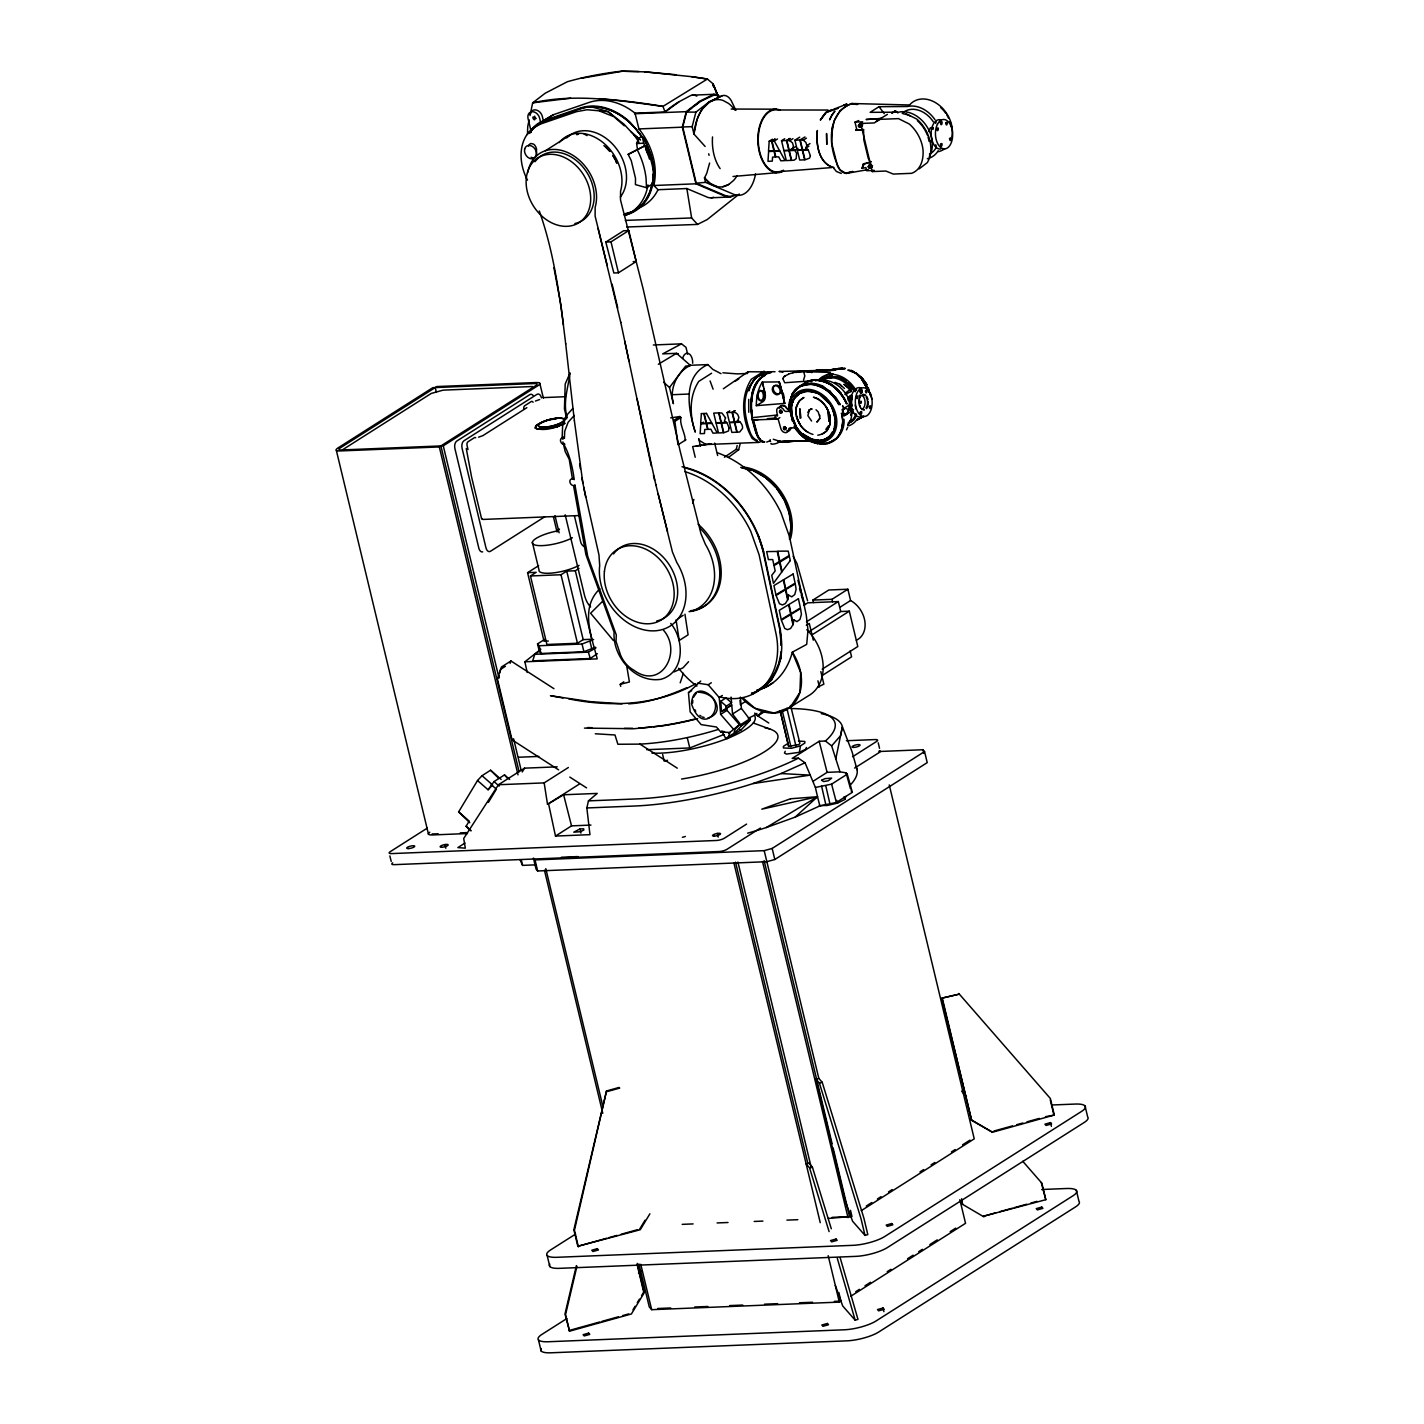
<?xml version="1.0" encoding="UTF-8"?>
<svg xmlns="http://www.w3.org/2000/svg" width="1424" height="1424" viewBox="0 0 1424 1424"><rect width="100%" height="100%" fill="white"/><g stroke="black" fill="none" stroke-linecap="round" stroke-linejoin="round"><path stroke-width="1.5" d="M652.904 174.191L653.331 183.358L653.83 175.081A59.06 45.426 57.6 0 0 653.153 164.988M909.509 104.984L851.712 103.507C825.315 113.742 828.341 149.395 839.946 169.705L846.07 173.461L868.177 169.598M808.102 432.309C796.194 426.31 790.071 404.665 803.973 397.474L799.362 400.785L796.176 407.353C794.521 418.816 801.623 431.152 812.944 434.409M835.639 425.206L834.998 414.9L830.655 404.434C836.653 414.989 838.522 427.271 830.014 436.314A26.629 20.488 57.6 0 1 812.944 439.998L806.643 437.257A26.629 20.488 57.6 0 1 792.741 420.187C788.949 410.219 790.925 396.833 801.427 392.009A26.629 20.488 57.6 0 1 830.441 404.576L833.805 411.34A26.629 20.488 57.6 0 1 833.538 431.472L834.998 427.663M782.043 411.75C778.341 415.381 780.904 406.303 781.99 412.693C778.252 415.416 779.088 406.766 782.007 411.358M786.03 428.321C782.328 431.953 784.873 422.875 785.977 429.265C782.239 431.988 783.075 423.337 785.995 427.93M791.05 404.042L790.427 412.408L792.545 421.184L791.352 406.036L790.854 406.961L792.367 400.34M796.123 413.743L796.176 407.353M822.271 434.017L826.881 430.938L830.067 424.37C831.58 412.889 824.638 400.785 813.442 397.225C830.423 400.589 838.754 431.846 817.768 435.21M791.032 413.067C790.338 404.647 794.04 394.412 802.958 392.134M534.694 116.145C536.599 125.757 528.624 112.656 536.207 118.53M572.822 478.962L573.196 477.912L573.445 479.194A3.578 2.741 57.6 0 0 569.867 481.828A3.578 2.741 57.6 0 0 574.103 485.531L574.887 485.175M790.516 706.518L790.551 705.467L799.896 743.31L798.882 744.538L788.647 746.425L780.548 712M830.067 424.37L830.245 417.873M562.925 439.268L563.317 437.043L564.011 438.094A3.578 2.741 57.6 0 0 560.469 440.301A3.578 2.741 57.6 0 0 563.868 444.502C569.137 453.241 572.982 468.3 574.157 479.657M870.705 394.181L869.601 392.152M782.826 378.57L784.713 382.736L809.348 381.009L807.586 381.97M562.106 438.645L562.622 426.079L566.716 415.221L572.804 408.51M564.42 438.361L564.705 431.33L568.14 422.234L574.264 415.47M692.651 703.047L692.758 700.341M790.818 398.435C787.294 420.151 787.472 406.605 792.563 393.38C805.076 375.064 831.812 387.844 838.932 404.754C832.969 394.163 823.375 385.637 810.932 383.999L799.861 386.385L792.563 393.38L789.394 402.013L789.234 411.305L786.048 411.429A2.35 1.816 57.6 0 1 783.894 410.041A4.717 3.613 57.6 0 0 779.142 407.282A4.717 3.613 57.6 0 0 776.739 411.358L777.451 415.968C773.268 414.669 774.709 421.059 778.056 418.727L779.871 417.57M499.023 676.916L499.094 675.67M748.704 399.396L748.739 412.248M848.401 400.767C846.532 397.972 852.46 394.448 851.321 395.338A7.067 4.486 67.1 0 0 850.075 395.908L848.49 399.396M700.786 423.871L700.145 433.679L704.453 433.519L704.738 429.478L707.603 429.372L706.197 423.64L700.786 423.871L703.438 422.18M772.378 139.214L769.209 141.225L768.515 151.015L773.908 150.802L771.577 141.136L774.763 139.125M705.111 146.458L693.951 134.052L696.817 120.346A44.055 25.721 87.7 0 1 698.508 115.967L698.953 114.97A44.055 25.721 87.7 0 1 702.388 109.007L709.294 102.243L714.011 100.143A43.752 25.543 87.7 0 1 717.589 99.609L718.266 99.591A45.977 26.842 87.7 0 1 720.508 99.805A44.963 26.255 87.7 0 1 723.178 100.499L728.643 103.507A43.699 25.507 87.7 0 1 734.837 110.057M709.615 163.048L706.802 173.158A67.996 54.308 55.5 0 1 705.806 175.312L704.471 177.858L705.539 182.343L733.93 194.412A31.951 18.654 87.7 0 0 755.557 173.888M832.595 126.255L831.652 142.97L837.508 165.967A18.245 10.644 87.7 0 0 845.642 173.194L852.282 171.681M789.501 537.542L790.818 527.859M850.822 415.434L850.893 414.402M663.584 382.273L669.511 387.453L673.41 403.704C669.138 389.606 676.792 371.237 690.462 365.47L676.542 353.312L662.676 353.882L681.491 343.843L685.994 347.349L687.632 354.184M711.608 373.23L698.757 381.401C688.896 396.459 689.697 415.666 695.286 432.131C688.344 410.326 681.811 376.221 707.853 364.58L712.783 369.386L720.989 373.658M859.437 398.809L859.135 402.85M868.035 405.502L868.337 401.461M833.681 431.508L835.603 419.439L833.503 410.664L835.603 419.439M785.229 751.302L784.446 753.047L786.493 754.079L799.38 752.317L800.448 745.909L804.863 743.043L804.809 741.477L798.455 741.05M843.987 419.261C845.322 432.611 833.859 446.655 819.708 443.647M928.626 131.542L930.317 127.857L933.272 127.519M625.937 214.953A58.651 45.105 57.6 0 0 652.655 184.604L653.118 182.058A58.651 45.105 57.6 0 0 642.224 136.757L629.746 121.877A58.651 45.105 57.6 0 0 580.244 108.082L544.484 120.381A46.885 36.063 57.6 0 0 530.618 130.794M652.655 184.604L653.278 181.987M935.604 123.336L936.155 121.93M834.998 427.805L835.639 424.583M747.618 833.182A142.062 37.006 -13.5 0 0 766.308 827.54L795.144 817.127L819.868 805.895L836.369 802.442L852.353 792.296L847.262 774.175L846.087 772.84L839.982 771.826L835.799 758.85L842.403 726.81A137.861 35.92 -13.5 0 0 821.256 713.655M529.123 119.83L527.788 126.202A101.709 78.213 57.6 0 0 527.556 134.532M530.013 115.575L532.665 102.831L545.143 93.254L567.339 81.738A393.505 361.803 37.3 0 1 580.867 78.178A394.092 362.479 37.3 0 1 622.502 71.058M819.512 416.2L818.248 411.981L816.041 409.792M778.768 663.459L781.046 652.94M831.705 132.307L834.233 120.755L839.768 111.108M713.62 197.277A33.215 16.999 -88 0 1 706.055 196.654L686.849 188.538L657.995 189.712L653.812 185.512C658.44 165.647 651.462 144.518 638.931 128.925L635.033 113.172L665.061 111.962A190.389 124.938 77.9 0 1 678.874 101.852L690.711 95.55A17.355 9.986 76.6 0 1 693.666 95.177M548.667 804.275L555.485 836.066L589.963 834.66L586.848 807.96L588.45 800.875L597.226 793.417L563.619 794.77L547.51 804.329L544.164 782.897L568.39 767.5M791.495 427.716L789.537 430.653A4.806 3.969 46.9 0 1 786.778 430.813M869.014 392.223L869.299 391.885A175.437 45.693 -13.5 0 0 869.156 390.39L868.177 387.559M932.204 128.979L932.916 127.84L933.432 129.068M619.173 1087.438L606.517 1090.962L573.872 1229.713L577.841 1246.285L640.248 1229.731L649.914 1213.782M606.517 1090.962L574.442 1230.354L578.411 1246.943M576.382 1265.598L564.99 1313.96L569.547 1331.173L631.384 1313.978L644.271 1292.707L637.222 1263.373M576.951 1266.239L565.559 1314.601L569.547 1331.173M499.504 673.196L500.607 669.369L505.36 666.325M724.442 457.211L736.261 449.272L737.187 445.498M728.483 457.371L738.664 449.806L740.124 443.843M819.281 805.61L827.148 805.486L837.579 803.118L845.002 799.362L845.749 796.39M736.066 195.035L730.459 196.993L724.691 196.049L695.927 183.803L682.327 127.181L686.261 111.659L699.86 101.104L713.958 94.287A18.263 10.662 87.7 0 1 719.12 95.871M858.369 125.899L860.31 123.479L858.369 125.899L859.402 127.252L862.357 126.184L859.402 127.252M860.772 127.181L862.713 124.778M868.195 166.786L870.135 164.365L868.195 166.786L869.21 168.139L872.182 167.071L869.21 168.139M870.58 168.068L872.538 165.665M732.577 195.889A32.538 18.993 87.7 0 1 724.78 195.355L696.229 183.198L682.737 126.985L686.546 112.069L699.985 101.656L713.175 95.461A17.373 10.146 87.7 0 1 718.105 96.049M693.951 134.052L692.171 126.647L695.891 112.14L709.205 101.852L722.324 95.675A16.839 9.826 87.7 0 1 731.188 100.517L735.905 110.378M803.563 380.03L804.791 376.007L803.723 371.646L795.553 372.447M692.634 503.384L693.862 499.45M578.642 515.559L482.95 519.44L482.149 518.532M540.016 650.376L534.819 654.292L532.683 660.843L590.248 658.511L597.35 653.723M530.226 114.347L530.974 112.051A7.369 5.66 57.6 0 1 537.133 110.289A7.369 5.66 57.6 0 1 542.366 116.519L543.363 120.737L540.657 122.5L539.625 118.139A7.12 5.482 57.6 0 0 532.238 111.695A7.12 5.482 57.6 0 0 528.055 118.619L531.366 132.396M797.725 428.838C791.299 420.507 788.825 408.581 793.88 398.934L799.523 393.309L807.23 391.422L811.751 391.778M790.854 406.961L793.239 399.913M680.191 682.808L683.395 673.303M789.537 402.672L792.207 394.804M793.88 398.934L791.869 404.38M510.13 663.299L510.949 660.985L553.936 688.682M855.005 122.126L862.641 121.805L860.719 123.479L872.253 171.574L874.318 170.435L866.682 170.738L865.917 167.569L862.09 168.352L863.086 164.241L871.239 161.642L870.26 162.265L868.266 158.42L863.816 139.872L863.549 129.584L855.717 130.349L856.661 129.103L855.005 122.126L858.761 120.559M790.089 400.536L792.581 394.644M767.874 371.895L748.045 371.771L747.404 373.48L737.151 373.889L722.929 372.785M693.47 697.226L696.496 692.883M847.796 412.23L845.874 413.797M847.921 425.189L850.555 420.222L847.921 424.957M789.394 539.109C797.832 507.781 773.25 471.148 740.711 467.41M748.988 390.746C751.285 381.899 757.319 373.355 767.251 372.892M849.683 399.325L850.146 398.275M789.305 150.641L794.806 150.41L796.568 153.169L796.212 158.669L794.183 160.147L791.637 160.36L789.305 150.641L792.385 148.63L793.453 146.031L792.438 142.809L789.786 140.656L786.867 140.513L789.199 150.196L794.414 150.001L792.314 148.737L788.949 150.659L783.983 150.855L786.315 160.574L791.281 160.378L788.949 150.659M806.429 138.146L803.261 140.157L800.252 139.979L802.566 149.68L807.782 149.467L805.681 148.185L806.821 145.622L810.007 143.575M806.429 747.475L805.664 749.202L799.38 752.317M791.94 394.875C796.995 382.736 813.068 380.368 823.588 386.687L811.413 383.376L800.252 385.779M862.09 168.352L864.421 163.386M846.479 429.852L847.761 427.129M826.027 112.496L820.473 119.847L826.027 112.496L838.22 108.366M770.242 439.66L769.992 440.479A6.96 2.866 -16.2 0 0 770.633 441.422M807.817 412.408L809.295 410.112L807.889 415.666L811.573 421.041M850.306 398.222L849.523 399.343L850.911 397.545M851.837 405.698L847.796 411.02M849.185 408.279C850.324 407.638 849.096 411.643 851.89 405.911M469.795 822.734L458.635 811.876L477.521 780.53L482.024 775.688L490.586 770.224L501.159 779.462M470.347 830.673L466.093 826.258L469.208 821.114L458.635 811.876M477.521 780.53L488.094 789.768L494.021 781.58L504.488 774.923L509.667 779.444M488.396 802.388L496.389 789.145L491.209 784.606M522.234 771.968L524.53 768.159L557.193 766.842M819.904 381.187L830.299 375.42L831.242 373.675L830.085 374.405A27.964 21.502 57.6 0 0 817.981 380.742A27.964 21.502 57.6 0 1 850.609 403.918L848.508 407.122M831.723 375.366L832.684 373.622L831.723 375.366L822.538 379.71A25.49 19.598 57.6 0 1 853.457 389.962M639.679 1229.09L645.054 1220.226M632.968 1309.795L635.104 1306.253M637.258 1302.693L639.412 1299.151M641.548 1295.609L643.701 1292.066L637.151 1264.815M743.292 698.169L755.005 708.298L774.158 713.05L790.284 707.176L808.351 695.838A44.322 34.087 57.6 0 0 817.714 687.062L818.942 685.033A44.322 34.087 57.6 0 0 806.821 629.657M860.043 397.065L860.897 395.658M866.575 408.652L867.43 407.246M852.246 396.032L852.246 398.916M769.191 681.954L774.282 673.748M524.53 768.159L498.453 784.731L463.708 838.505L465.31 848.17L457.852 847.6L465.007 843.044M790.284 707.176L799.914 692.402L800.644 672.431L792.296 652.192L806.696 644.396L807.995 630.138L806.269 615.15L789.43 536.492L780.993 512.747A97.188 74.742 57.6 0 0 717.518 452.832M793.364 393.291L795.5 390.318M869.227 392.045L865.062 382.575L860.897 377.858L869.227 392.045L865.062 382.575L869.227 392.045L860.897 377.858M637.525 149.467L636.599 143.521C642.989 126.202 647.066 147.758 650.359 153.383A59.06 45.426 57.6 0 1 652.94 163.582L653.153 164.953M819.797 418.442L817.038 421.931L819.797 418.442L819.726 415.185M830.263 435.157L832.72 431.597M599.842 588.824C579.728 608.066 591.494 636.136 597.208 658.867L524.886 661.786L527.2 672.484M820.473 119.847L825.19 113.172M848.935 410.201L850.199 408.421M825.849 429.389L828.287 426.025M669.511 387.453L685.62 366.11L690.035 365.665M855.717 130.349L856.661 129.103M741.495 725.759L732.541 714.011L731.74 704.933L726.827 708.102L727.023 710.345L739.43 724.674L735.158 729.177L733.502 734.197L741.495 725.759L750.341 720.135L741.388 708.387L740.391 697.101M835.799 758.85L831.652 745.873L840.552 735.727L842.403 726.81L852.068 751.783L857.106 769.814M795.785 389.98L806.109 382.113M876.276 121.289L887.401 114.383M574.958 485.086L587.72 556.375L616.289 634.962L616.022 641.352L620.686 655.414A24.475 18.832 57.6 0 0 633.805 670.152C661.252 690.64 682.541 651.711 663.513 630.227M688.575 661.697L683.039 667.803L674.139 671.879M488.094 789.768L492.597 784.927L482.024 775.688M794.307 397.1L803.243 391.155L796.817 394.448M829.213 437.399L822.805 440.692L831.723 434.747M720.722 731.972L721.826 731.26L725.742 738.486L728.251 737.543L729.907 732.523L720.722 731.972L716.414 727.005L701.178 724.62L690.159 711.911L688.468 692.687L700.733 681.064M728.785 733.235L739.43 724.674M727.148 738.7L741.245 729.747L750.341 720.135M754.667 713.104L757.942 715.863L762.463 711.074M850.804 414.081L853.403 412.337M602.993 600.892L590.604 613.246L613.424 640.551M845.393 393.131L850.68 388.966L849.007 390.603M819.548 379.905L830.459 372.394L803.723 371.646M869.797 394.893L869.975 394.644A175.437 45.693 -13.5 0 0 869.833 393.149L869.494 392.953M795.144 817.127L817.518 796.728L815.4 787.454L805.041 762.783L798.401 758.173L792.189 758.422L819.192 741.263L825.404 741.014L831.652 745.873M685.086 440.514C685.781 434.017 679.426 425.26 680.886 417.535L679.889 416.52L670.686 417.891M821.345 378.214L823.161 376.612M845.304 394.395L851.196 391.404L850.876 388.734M795.927 396.602L799.131 393.878M676.542 353.312L658.351 364.259M524.886 661.786L540.817 649.237M739.287 194.02L707.23 219.545L697.529 224.422L626.72 227.003M691.583 108.171L686.546 112.069L695.891 112.14M694.948 105.572L699.985 101.656M723.339 388.77L748.045 371.771M722.733 186.758L728.999 184.301L733.467 180.545A44.589 26.041 87.6 0 0 737.08 175.793M784.232 376.434L784.482 376.256A19.455 4.984 -11.3 0 1 784.873 375.972M753.011 693.773L771.434 680.316L781.171 657.941L781.028 651.658M863.87 416.182L857.177 419.777L862.232 416.68M773.232 682.559L767.589 686.19A69.901 52.795 74.3 0 1 759.74 689.358M620.739 686.386L620.241 684.339L623.819 681.811M863.033 416.787L856.963 420.098L863.247 416.449A14.418 8.419 87.7 0 0 871.257 396.21A14.418 8.419 87.7 0 0 856.678 393.754A14.418 8.419 87.7 0 0 863.3 416.502M756.927 713.406L753.403 715.809A94.162 24.528 -13.5 0 1 748.259 718.212M895.447 110.787L892.011 113.083L895.447 110.787L897.868 112.994M811.84 380.92L814.403 379.603L815.881 380.956M787.775 743.506L783.36 746.407L783.414 747.974L791.424 748.294L800.448 745.909M678.91 101.941L665.061 111.962L662.943 106.391C619.885 100.677 575.794 93.112 532.665 102.831L570.668 98.203M801.641 391.885L796.764 395.053C805.023 387.186 818.675 391.102 825.884 398.595L815.988 392.205L810.826 390.852L818.693 393.576L825.884 398.595M825.333 439.357L830.228 436.189C818.764 446.032 800.448 437.951 794.539 425.402M545.428 150.73L570.828 134.586M628.162 154.362L645.143 145.64A68.815 52.919 57.6 0 1 653.296 170.916L654.097 182.877L646.514 187.701L635.424 184.604L635.513 178.338L631.224 160.52L628.162 154.362L645.143 145.64M605.805 242.08L623.587 230.777L628.785 230.563L636.225 261.518L618.443 272.803L613.851 272.999L605.805 242.08L611.003 241.866L628.785 230.563M772.022 141.118L774.318 141.029L779.515 150.588L774.353 150.784L772.022 141.118L775.208 139.089M774.318 141.029L777.486 139M789.697 138.52L786.511 140.531L788.843 150.214L783.876 150.41L781.545 140.727L784.731 138.715M786.867 140.513L790.053 138.502M789.786 140.656L792.954 138.644M805.005 136.953L799.879 139.997L802.21 149.698L797.244 149.876L794.912 140.193L799.683 137.167M792.314 148.737L795.5 146.708M794.806 150.41L797.974 148.399M805.681 148.185L808.868 146.174M935.016 119.723A28.302 21.769 57.6 0 0 907.551 106.515L879.017 106.693L870.135 112.336L898.669 112.176A28.302 21.769 57.6 0 1 926.116 125.383A28.302 21.769 57.6 0 1 929.302 156.409M342.614 449.753L431.205 393.451L443.131 390.14L532.416 386.527M868.551 165.362L871.506 164.312M439.304 446.94L536.136 385.37A5.892 1.531 -13.5 0 0 534.534 383.554L432.825 387.666L337.577 448.204A8.829 2.296 -13.5 0 0 339.98 450.945L439.304 446.94L518.033 774.852M443.273 445.837L538.521 385.281A8.829 2.296 -13.5 0 0 536.118 382.54L436.812 386.563L339.962 448.115A5.892 1.531 -13.5 0 0 341.564 449.948L443.273 445.837L499.041 678.127M526.862 407.673L482.807 435.673L478.589 437.15M735.371 381.134L738.807 378.944M679.889 416.52L673.801 420.4L674.869 421.362L678.002 444.804L685.941 439.767M674.869 421.362L680.886 417.535M764.136 371.112L751.285 379.282C739.999 397.047 741.975 420.792 752.228 438.521L758.6 442.419L762.178 441.315M766.094 373.711C756.286 379.069 750.412 390.532 751.836 401.621M762.374 376.701L766.806 373.675A32.966 19.242 87.7 0 1 775.012 371.789M763.104 376.666L765.008 375.455M544.769 516.77L490.461 551.284A5.892 3.435 87.7 0 1 485.958 547.777L462.088 448.329A5.892 3.435 87.7 0 1 463.939 440.781L536.955 394.359A5.892 3.435 87.7 0 1 541.458 397.866M734.695 410.682L732.061 412.373L734.375 422.056L729.408 422.252L727.094 412.568L729.729 410.877M732.417 412.355L735.425 412.533L737.65 414.366L738.896 417.428L737.863 420.561L739.946 421.842L734.748 422.056L732.417 412.355L735.051 410.664M559.49 529.087L556.25 531.152A23.247 6.052 -13.5 0 0 534.214 544.751A23.247 6.052 -13.5 0 0 572.395 537.738M734.837 422.465L740.355 422.234L741.833 424.53A6.177 4.753 57.6 0 1 742.456 428.517L739.715 431.97L737.169 432.184L734.837 422.465L738.024 420.454M777.575 414.971L751.712 417.73L752.477 420.009L775.493 419.137M752.584 419.973L758.44 419.528M821.292 381.312A24.902 19.153 57.6 0 1 830.174 377.805L831.847 376.737M830.174 377.805L831.954 377.164M830.21 378.286L832.043 377.68M548.329 641.031L544.021 641.209L527.574 572.697L538.664 565.648M579.016 568.407L575.332 570.757L591.779 639.269L583.181 639.625L577.468 643.256L546.905 644.485L530.458 575.972L536.172 572.341L527.574 572.697M530.458 575.972L561.02 574.744L566.734 571.113L575.332 570.757M849.487 408.652A8.829 5.162 87.7 0 1 845.393 408.083C839.021 410.486 847.422 419.51 848.295 411.002M510.949 660.985L501.426 667.037L497.457 679.141L512.035 739.839L558.617 769.868M595.481 647.244L583.893 651.747L541.013 653.491L539.393 651.64L537.542 643.897L544.662 639.376M537.542 643.897L539.162 645.748L582.042 644.022L593.63 639.518M677.842 618.71L683.164 615.328M512.035 739.839L513.619 738.825L521.237 770.58M427.236 828.145L390.069 851.783A5.892 1.531 -13.5 0 0 391.653 853.599L716.361 840.48A5.892 1.531 -13.5 0 0 724.3 838.273L746.603 824.087M804.008 605.2L807.764 602.815L838.327 601.569L840.712 611.519L808.832 631.775M813.496 602.583L812.89 600.091L828.768 589.999L847.867 589.233L850.573 600.519A23.247 17.871 57.6 0 1 864.866 621.327A23.247 17.871 57.6 0 1 856.358 640.248M812.89 600.091L831.99 599.326L847.867 589.233M688.468 692.687L691.655 690.658M806.447 621.825L838.327 601.569M697.546 683.093L708.173 684.748L711.341 682.737M806.304 625.278L809.277 623.392L813.3 640.159M840 607.247L850.573 600.519M811.805 634.997L849.309 611.181L857.8 646.532L822.182 669.173M547.51 804.329L579.105 784.232M733.075 728.714L720.669 714.385L719.191 697.475L722.36 695.446M720.704 701.32L725.937 697.974L731.562 702.797L726.311 706.126L725.332 709.65L721.576 711.43L720.704 701.32L726.311 706.126M721.576 711.43L731.74 704.933M720.669 714.385L727.023 710.345M744.859 701.872L740.409 704.72L740.017 700.323M732.541 714.011L741.388 708.387M555.485 836.066L571.522 825.867L590.96 825.083M741.37 724.211L750.217 718.586M757.942 715.863L765.275 711.199M821.595 675.902L851.588 656.82L850.164 650.857M725.742 738.486L732.79 734.001M817.714 687.062L823.855 684.179L820.847 671.594M813.068 781.278L827.113 772.36L839.982 771.826M852.549 756.749L876.703 741.388A5.892 1.531 -13.5 0 0 875.101 739.572L846.39 740.729M760.416 828.056L726.952 849.327A5.892 1.531 -13.5 0 1 719.013 851.534L394.323 864.653A5.892 1.531 -13.5 0 1 392.721 862.837M854.614 768.07L879.356 752.442A5.892 1.531 -13.5 0 0 879.338 750.697M815.4 787.454L831.598 784.143L847.262 774.175M924.568 751.569L927.22 762.623L774.816 859.491L766.86 861.698L537.667 870.972L536.065 869.138L533.413 858.085L535.015 859.918L764.207 850.644L772.164 848.437L924.568 751.569L922.966 749.736L878.893 751.516M575.599 1234.074L550.536 1249.987A23.549 6.141 -13.5 0 0 556.944 1257.303L852.994 1245.324A23.549 6.141 -13.5 0 0 884.785 1236.477L1081.635 1111.361A23.549 6.141 -13.5 0 0 1075.245 1104.063L1052.461 1104.971M566.912 1318.517L541.85 1334.448A23.549 6.141 -13.5 0 0 548.258 1341.746L844.307 1329.785A23.549 6.141 -13.5 0 0 876.098 1320.938L1072.948 1195.804A23.549 6.141 -13.5 0 0 1066.558 1188.506L1041.709 1189.503M638.486 1273.02L642.064 1270.742M828.376 1218.446L849.594 1216.648L833.111 1147.993M866.273 1206.057L871.826 1202.515M877.38 1198.99L881.082 1196.623M888.487 1191.924L892.189 1189.574M919.975 1171.916L923.678 1169.549M931.082 1164.85L934.803 1162.482M951.463 1151.891L955.166 1149.542M962.571 1144.825L969.975 1140.126M861.253 1210.667L974.23 1138.844L889.252 784.909M638.931 1263.925L649.273 1306.947L651.676 1309.688L839.323 1302.106L840.908 1301.091L838.843 1292.494M855.735 1291.675L859.437 1289.325M864.991 1285.801L870.545 1282.259M887.205 1271.668L890.926 1269.318M907.586 1258.709L913.14 1255.185M918.694 1251.66L922.396 1249.293M929.819 1244.594L937.223 1239.877M950.182 1231.635L955.735 1228.111M850.715 1296.285L965.543 1223.305L959.847 1199.631M560.593 425.473L565.079 423.231C556.036 427.449 544.751 431.846 534.979 427.983M919.121 168.886L927.291 162.639A32.77 25.205 57.6 0 0 916.842 119.118L905.86 113.635M766.254 827.575L817.518 796.728L819.868 805.895M781.189 388.503L779.106 381.917L762.321 382.059A32.93 19.331 87.8 0 0 756.322 405.662L762.979 401.675A6.461 4.041 86.7 0 0 765.133 393.7L763.816 388.236M849.096 422.358L848.277 422.768M539.625 399.539L535.406 401.034M534.819 654.292L588.379 652.139L595.98 647.867M539.927 423.498L544.858 420.934L557.407 418.051M806.055 382.148L798.455 387.292L794.183 392.045A33.055 26.718 81.4 0 0 793.061 393.647M576.72 134.693L578.642 134.159M538.325 423.889L549.183 419.635L556.731 418.656M723.926 734.517L689.786 747.956L646.727 749.7M853.528 409.614L850.769 409.222L852.762 409.934M709.205 101.852L722.324 95.675M553.366 114.721L543.363 120.737L553.366 114.721L589.127 102.439A58.651 45.105 57.6 0 1 635.033 113.172M580.511 108.687A57.975 44.589 57.6 0 1 641.459 136.544C628.927 116.893 604.31 101.104 580.529 108.705L544.769 120.987L533.84 127.946A46.672 35.885 57.6 0 0 530.885 131.56M568.817 698.881C611.644 707.497 656.784 705.521 695.588 683.787M586.848 807.96L633.929 806.055A137.861 35.92 -13.5 0 0 753.154 783.538L781.046 773.552L805.041 762.783M564.207 418.353L565.114 418.247M687.08 687.614C668.497 695.642 649.059 702.797 628.643 703.83M833.61 109.274L846.942 104.041L843.88 104.949M766.717 442.063L770.242 440.71M552.281 419.439L554.648 418.692M848.9 172.589L852.78 171.396M695.215 457.246L692.651 446.566L706.073 444.537L758.6 442.419M846.07 173.461L846.977 173.176M667.482 760.274L664.225 761.181L662.641 754.542M941.887 998.153L959.313 994.112L941.887 998.153L971.631 1120.35L992.475 1132.24L1054.312 1115.045L1050.342 1098.474L958.761 993.471M607.087 1091.603L619.743 1088.078M816.005 1079.196L818.818 1078.413L822.218 1082.293L863.852 1218.036L867.821 1234.626L865.009 1235.391L852.567 1221.205L845.197 1200.752L816.005 1079.196L819.405 1083.077L861.039 1218.819L865.009 1235.391M819.405 1083.077L822.218 1082.293M812.374 1167.057L808.974 1163.194L806.162 1163.978L809.562 1167.84L812.374 1167.057L831.296 1228.77M577.841 1246.285L606.713 1238.257M608.76 1237.687L617.019 1235.391M621.131 1234.252L637.632 1229.66M993.97 1131.03L1012.535 1125.868M1016.647 1124.711L1022.841 1123.002M1026.953 1121.845L1039.324 1118.41M1045.501 1116.683L1054.312 1115.045M1050.485 1122.628L1044.913 1124.177L1046.035 1125.458L1051.606 1123.91L1050.485 1122.628L1051.375 1126.313M568.977 1330.532L599.896 1321.935M601.96 1321.365L618.443 1316.773M622.573 1315.634L628.749 1313.907M995.768 1212.821L983.414 1216.256L1045.803 1199.702L1041.834 1183.13L1022.77 1161.29M999.897 1211.664L1012.268 1208.228M1014.333 1207.659L1026.686 1204.223M1030.816 1203.066L1036.992 1201.34M883.04 1307.997L877.487 1309.546L878.608 1310.828L884.162 1309.279L883.04 1307.997L883.93 1311.682M835.336 1285.534L842.723 1305.986L855.165 1320.173L857.978 1319.389L840.124 1257.57M863.086 164.241L870.26 162.265M580.013 828.893L573.765 832.186L580.316 831.723L583.84 830.014L583.662 828.839L580.013 828.893L580.921 833.093M822.129 380.386L816.041 379.656L807.817 381.329C820.402 376.417 833.716 383.626 841.299 393.594M620.241 684.339L629.426 681.971L626.667 665.649M625.83 213.44L632.185 211.856L624.78 215.505A57.565 44.269 57.6 0 0 647.956 184.924M751.463 693.096L755.147 692.224M580.921 78.338L622.537 71.218L645.143 71.876L691.619 76.682L707.408 79.032L712.89 83.66L718.301 96.868L712.89 83.66L713.139 86.152M793.132 372.839L790.872 373.337A14.863 7.031 2.1 0 0 788.611 374.049M696.318 445.997L701.818 445.142M703.652 444.858L710.985 443.701M856.999 104.219A33.019 19.277 87.7 0 0 852.851 103.756L850.893 104.041A69.936 40.869 87.5 0 0 839.786 111.143M753.154 783.538L810.22 775.119L781.046 773.552M814.599 379.888L807.016 381.614C823.642 375.402 840.267 388.521 846.426 403.419C840.819 390.799 828.875 380.172 814.599 379.888L822.04 380.76M557.603 427.058L537.987 429.283C534.534 429.016 534.89 425.313 537.952 424.334L535.531 426.488L535.549 428.232M845.215 368.496L834.197 369.635L845.215 368.496L840.819 368.264M767.678 372.18L771.434 371.824M696.229 183.198L705.539 182.343M788.949 409.596L789.074 409.596A2.332 2.047 63.5 0 1 786.689 408.261A4.664 3.952 64.3 0 0 784.642 405.982M767.376 418.709L776.311 417.891M733.022 176.469L776.507 172.731M782.506 393.789L783.449 398.008A61.268 3.382 77.6 0 1 784.624 403.419L756.286 405.662M775.475 171.93L831.794 167.569M806.34 371.237A29.441 27.448 -51.5 0 1 807.711 371.361L834.731 369.51L804.791 371.272L835.016 370.24L804.791 371.272M543.131 397.616L565.506 396.691M881.207 118.459L866.077 119.509L881.207 118.53M782.88 372.269A32.948 19.099 87.5 0 0 778.981 371.468L834.197 370.08M807.123 371.379L834.802 369.51L805.824 371.29L812.018 372.501A13.332 12.424 -50 0 0 811.075 372.162L807.693 371.433M795.909 371.735L803.189 371.326M806.856 371.361L834.838 369.528L806.073 371.308A30.153 28.035 -49.9 0 0 805.325 371.29L803.848 371.308M806.589 371.326L834.873 369.564L806.073 371.308M777.985 441.369L780.637 441.618L773.303 439.251M806.322 371.308L834.873 369.581M805.575 371.29L834.767 369.724L805.094 371.272M805.325 371.272L834.749 369.742M834.517 369.884L804.382 371.29M860.719 123.479L874.265 122.927L880.103 119.349L898.473 118.619L909.313 124.03A32.485 24.973 57.6 0 1 923.037 150.054C923.642 159.079 921.114 169.954 911.609 173.319L893.24 174.066L885.888 171.04L872.253 171.574M692.153 95.177L713.958 94.287M634.552 113.742L686.261 111.659M638.931 128.925L682.327 127.181M858.725 124.475L861.128 125.775M856.376 129.869L863.549 129.584M636.599 143.521L643.701 143.237L648.027 153.828M769.209 141.225L771.577 141.136M781.545 140.727L786.511 140.531M794.912 140.193L799.879 139.997M653.812 185.512L695.927 183.803M711.057 197.794L730.459 196.993M633.164 261.624L636.225 261.518M653.367 344.982L681.491 343.843M689.145 365.327L707.853 364.58M671.772 394.733L688.486 394.056M727.094 412.568L732.061 412.373M845.393 408.083L842.652 409.827L843.738 414.633M789.234 411.305A28.302 21.752 57.6 0 1 818.889 392.419A28.302 21.752 57.6 0 1 833.2 434.925A28.302 21.752 57.6 0 1 794.788 427.823L790.035 428.019A2.35 1.816 57.6 0 0 788.593 429.55A4.717 3.613 57.6 0 1 785.14 432.629A4.717 3.613 57.6 0 1 780.868 428.624L778.056 418.727M779.96 441.796L810.487 440.586M840.712 611.519L849.309 611.181M698.508 692.153C734.321 695.393 704.435 742.901 691.494 703.776C693.737 671.558 735.3 710.184 707.87 718.016M518.87 757.23L538.806 756.429M498.453 784.731L544.164 782.897M588.45 800.875L636.119 798.953A131.578 34.283 -13.5 0 0 798.401 758.173M438.183 833.77L433.768 833.948A5.892 1.531 -13.5 0 1 432.184 833.877M460.255 832.88L466.876 832.613M467.481 833.538L432.166 834.962A8.829 2.296 -13.5 0 1 429.781 832.221M561.412 857.248L577.984 856.572M520.098 859.865L522.59 865.383L535.566 864.849M832.15 1217.36L851.979 1216.541L850.502 1210.329M682.185 1224.355L693.096 1223.91M717.091 1222.949L728.002 1222.504M754.186 1221.454L762.908 1221.098M786.92 1220.119L797.832 1219.692M657.621 1308.514L670.722 1307.98M694.716 1307.001L707.817 1306.484M729.622 1305.594L742.723 1305.06M764.546 1304.188L777.629 1303.654M799.451 1302.782L812.552 1302.248M834.357 1301.358L840.908 1301.091M810.238 440.621L779.48 441.778L810.007 440.639M625.332 220.4L691.637 217.961L697.529 224.422M682.737 126.985L692.171 126.647M779.409 441.778L811.947 440.586M813.175 379.87L817.483 379.71L831.296 384.373M779.248 441.76L811.484 440.639L778.59 441.618M632.79 728.358L624.353 728.376M850.359 405.306L850.253 403.918M850.199 404.612L851.071 403.935L851.694 405.075M850.039 403.918L851.071 403.935M622.537 71.218L639.002 71.503M828.092 110.04L777.415 109.986A31.15 18.174 87.7 0 0 758.511 144.874A31.15 18.174 87.7 0 0 783.467 170.204M731.171 109.043L776.383 109.185M587.489 727.575L591.832 727.682M584.445 728.109L634.196 728.714L662.676 725.848A95.479 24.867 -13.5 0 0 697.653 718.657M622.074 703.83L590.052 701.623L550.429 695.713M595.303 733.769L614.99 734.98L617.874 744.254L639.002 744.129A94.162 24.528 -13.5 0 0 718.23 729.444M527.503 180.136A45.799 35.226 57.6 0 1 540.853 123.924L576.613 111.642L587.169 109.737L608.119 111.642L624.335 125.793M863.122 394.252L865.507 394.964M864.35 410.059L861.965 409.364M644.556 71.841L675.866 74.707M583.982 133.927L587.044 135.618M841.281 173.443L836.369 171.467L833.165 167.462M862.784 394.84L865.169 395.747M863.727 409.507L861.342 408.599M810.523 439.34L819.494 440.621L827.148 438.681L819.085 441.226L810.523 439.34L802.531 433.768L815.204 440.995L807.337 438.272M852.851 103.738L857.729 104.45M867.643 390.016L869.156 390.39M691.619 76.682L707.408 79.032L662.943 106.391A881.527 677.913 57.6 0 0 599.433 98.701M739.839 729.533L741.245 729.747M721.826 731.26L724.513 731.687M809.864 438.556L805.432 436.153L810.487 438.984L818.96 440.319M563.067 697.974L551.159 695.855M815.988 392.205L806.945 390.621L799.362 392.864L807.497 390.621L818.693 393.576M851.712 103.507L856.607 104.522M736.261 449.272L738.664 449.806M833.894 167.498C818.533 163.742 815.721 143.753 817.376 130.474C816.059 143.343 818.106 161.375 831.741 167.089M716.984 186.597L710.149 183.429L704.471 177.858A43.699 25.507 87.7 0 0 728.946 184.337M810.487 438.984L814.439 439.963M741.744 467.837L751.961 470.472M591.227 106.729L608.119 111.642L623.997 124.226L634.107 135.12A57.565 44.269 57.6 0 1 638.895 142.275M702.263 716.931L704.15 717.5M565.043 418.282L566.663 418.852M753.314 723.018L769.868 729.017M847.761 370.08L855.628 373.141L851.837 371.379M599.7 111.09L612.267 116.038M834.998 382.362L839.84 384.302L844.521 388.467M856.536 414.58L855.664 413.654M800.947 433.483L799.131 431.757L807.372 439.162L817.518 443.487L807.372 439.162L799.594 432.469M813.816 391.386L820.117 394.11M806.856 437.132L813.157 439.856M849.024 370.009L856.554 373.337L862.624 378.57L852.994 371.433M784.642 406.018L783.342 405.537A4.824 4.219 66.2 0 0 779.266 407.602M825.244 381.347C834.553 385.601 843.916 394.875 846.799 403.615M851.143 370.293L853.991 371.771M971.079 1119.709L992.475 1132.24M961.556 1200.183L962.571 1204.366L983.966 1216.897M764.563 477.111L753.99 471.006A51.104 39.302 57.6 0 1 770.402 481.686M706.073 444.537L699.7 440.657L698.703 438.717L700.501 446.246M755.895 714.706L768.8 723.018M639.91 744.093L677.272 768.177M569.796 777.077L586.563 787.881M800.163 432.86L803.617 435.869M699.896 715.346L701.071 716.13M791.352 406.036L791.513 416.645L796.336 426.808L790.427 412.408M634.107 135.12L640.533 139.961L630.814 131.471M931.599 141.795L930.406 140.584M820.758 395.587L830.441 404.576L824.87 398.88M531.116 157.263L533.893 158.313L536.367 155.946L536.581 149.271A8.58 5.411 89.2 0 0 533.662 144.162L531.116 143.504A6.835 4.183 81.2 0 0 528.518 145.996M803.261 140.157L805.895 142.4L806.821 145.622M822.413 395.979L831.029 405.342L835.728 418.318M507.442 778.198L504.488 774.923M498.738 778.447L490.586 770.224M494.021 781.58L499.183 786.101M466.093 826.258L471.273 830.779M856.678 373.551L861.395 377.823M862.09 378.339L855.771 372.946L859.918 377.36M605.592 146.992L609.953 151.46M766.237 478.25L775.582 487.204M806.233 438.058L807.372 439.162M864.048 381.774L866.807 384.711L862.802 378.855L866.789 384.605L864.528 381.365M825.867 398.987L824.354 397.367L831.029 405.342M839.84 384.302L841.139 385.726M564.847 444.395L564.189 443.434M670.74 623.409C684.499 639.75 685.069 672.448 660.985 679.301C635.157 683.324 612.48 656.873 614.082 632.185L585.923 554.648L573.694 486.474M851.071 790.836L852.353 792.296M1045.803 1199.702L1041.264 1182.472M962.571 1204.366L961.627 1198.723M961.627 1091.158L966.451 1096.711M708.173 684.748L719.191 697.475M836.297 388.948L842.065 395.658M791.246 412.924L795.482 426.203L802.157 434.178L801.089 432.647M678.572 668.248L681.366 671.594A69.153 53.186 57.6 0 0 696.923 686.083M879.017 106.693L884.268 113.635M859.954 124.885L860.986 126.238M869.922 165.309L870.954 166.661M869.779 165.771L870.794 167.124M794.788 427.823L794.414 426.239L798.01 431.027M794.521 425.954L796.479 428.606M794.414 426.239L796.692 429.674M776.881 488.877L784.108 499.771L789.199 513.174L790.783 525.314M828.91 402.511L831.491 406.445M539.287 210.983C552.245 247.26 558.279 286.509 563.441 324.832M936.298 146.28L935.728 144.767M612.836 155.43L615.132 159.452M840.676 392.988L847.013 403.882M866.557 396.068L868.017 399.432M860.915 408.243L859.455 404.879M850.965 388.877L851.445 390.069A2.314 1.549 51.6 0 1 850.982 391.6M793.115 556.214L797.031 563.655L807.586 600.839M695.054 709.917L695.749 711.235M795.482 426.203L797.12 429.336M800.947 417.926L799.879 408.724L800.021 418.211M792.741 420.187L795.713 426.079L791.815 416.68L791.174 407.157M827.931 412.123L828.982 421.326L828.483 412.07M796.39 416.538L800.021 424.388M784.624 403.419L779.106 381.917L779.462 382.949M826.347 407.246L829.854 415.185M615.862 161.019L616.361 162.211M844.04 796.817L845.002 799.362M710.078 380.956L713.104 389.179M757.888 534.409L763.673 552.067L780.512 630.707L780.868 645.375M836.707 800.359L837.579 803.118M809.562 1167.84L829.106 1231.618M837.312 1258.353L855.165 1320.173M588.379 652.139L590.248 658.511M780.886 387.399L782.399 393.362M797.867 580.28L804.845 604.844M799.505 588.593L800.662 592.669M801.231 594.716L802.976 600.839M708.671 153.792L709.099 155.358M753.332 419.742L757.052 433.216A14.133 8.241 87.7 0 0 764.759 441.814M752.94 419.742L756.731 433.466A14.721 8.597 87.7 0 0 763.762 442.277M846.087 772.84L850.52 788.843M781.367 389.161L781.847 391.03M831.598 784.143L836.369 802.442M612.089 284.177L617.749 307.94M637.098 398.934L655.841 484.765M655.752 484.356L672.431 551.96L676.792 562.444A51.46 39.569 57.6 0 1 654.292 630.85A51.46 39.569 57.6 0 1 599.7 565.559L598.97 554.933L583.662 487.168M819.192 741.263L827.113 772.36M563.619 794.77L571.522 825.867M607.354 265.843L595.107 216.11L595.161 207.317A41.154 31.648 57.6 0 0 569.831 153.578A41.154 31.648 57.6 0 0 527.788 172.553M653.438 475.313L654.631 480.084M658.208 493.968L667.482 531.33M598.08 228.481L620.793 322.518M687.276 737.774L689.786 747.956M763.46 386.758L762.321 382.059L765.133 393.7M1085.017 1105.878L1087.669 1116.932A23.549 6.141 -13.5 0 1 1084.287 1122.415L887.437 1247.531A23.549 6.141 -13.5 0 1 855.646 1256.377L559.596 1268.339A23.549 6.141 -13.5 0 1 549.789 1264.085M1076.33 1190.322L1078.983 1201.375A23.549 6.141 -13.5 0 1 1075.601 1206.858L878.75 1331.992A23.549 6.141 -13.5 0 1 846.96 1340.838L550.91 1352.8A23.549 6.141 -13.5 0 1 541.102 1348.528M1050.271 1099.898L1053.76 1114.405M870.883 395.213L871.826 399.129M855.165 405.199L856.109 409.133M922.966 749.736L923.856 753.421M833.503 412.462L834.731 417.588M942.457 998.794L971.631 1120.35M878.216 742.794L879.534 748.312M831.99 599.326L832.595 601.8M817.928 680.814L819.423 686.991M786.885 708.333L795.891 745.856M782.381 711.288L790.943 746.817M780.138 710.95L788.647 746.425M714.652 443.131L717.643 455.538M772.164 848.437L774.816 859.491M764.207 850.644L818.818 1078.413M764.101 860.559L832.097 1143.703M762.516 861.556L848.01 1217.662M611.003 241.866L618.443 272.803M737.917 862.054L811.271 1167.591M735.532 862.161L807.853 1163.39M733.947 863.158L820.242 1222.664M828.181 1255.683L839.323 1302.106M717.322 833.432L718.194 837.116M567.215 417.606C562.533 402.654 568.265 387.435 570.063 372.946L565.203 384.017L564.438 408.848L566.503 417.535M562.889 441.921L565.239 451.728L569.226 459.276L572.412 478.695M574.388 515.737L580.689 541.974A5.892 4.521 57.6 0 0 584.855 546.958M539.785 383.234L543.381 398.168M565.186 514.794L584.374 594.734A23.549 13.742 87.7 0 0 590.622 606.927M590.07 641.779L591.921 649.522M554.986 515.666L559.116 532.79M566.734 571.113L583.181 639.625M553.455 517.019L557.069 532.024M582.042 644.022L583.893 651.747M561.02 574.744L577.468 643.256M532.362 542.313L539.002 569.938A23.247 6.052 -13.5 0 0 553.277 572.911A23.247 6.052 -13.5 0 0 579.034 565.364M539.162 645.748L541.013 653.491M481.668 519.066L471.593 477.076L466.271 448.507M435.21 387.577L436.26 391.885M545.784 868.622L602.886 1106.448M640.764 1264.298L651.676 1309.688M544.413 870.153L602.779 1113.301M440.888 445.926L519.101 771.683M535.015 859.918L537.667 870.972M521.255 859.847L522.59 865.383M547.154 1255.47L549.806 1266.523M444.929 844.557L445.819 848.241M336.313 450.269L428.499 834.286M538.468 1339.931L541.12 1350.984M389.873 855.913L391.208 861.449M825.778 785.763L830.014 804.222M821.541 785.941L825.76 804.4M467.998 449.539L467.054 445.481A2.937 1.727 87.7 0 1 467.998 441.76L474.406 437.684A2.937 1.727 87.7 0 1 475.705 437.773M651.249 465.968L624.744 341.19M780.708 638.913L780.049 630.725L763.745 554.541A95.052 73.105 57.6 0 0 685.692 468.087M642.438 136.793L643.701 143.237M628.927 360.842L620.704 322.038M830.085 374.405L830.299 375.42M585.691 497.029L581.918 478.126M553.936 267.765L560.949 305.181L565.72 344.021M582.861 483.11L574.37 420.632M686.849 188.538L691.637 217.961M684.944 614.189L688.095 634.837L679.212 640.48L676.062 619.849M579.639 463.69L580.369 468.834M565.666 343.576L574.388 420.739M731.064 697.084L731.562 702.797M831.153 378.25L831.118 377.769A24.902 19.153 57.6 0 1 850.573 388.289M646.514 187.701L646.033 177.982A68.815 52.919 57.6 0 0 637.578 150.446M751.854 410.023L751.872 418.407L755.094 430.137A18.245 10.644 87.7 0 0 760.042 439.001M523.854 409.382A2.937 1.727 87.7 0 1 524.797 405.662L531.223 401.568A2.937 1.727 87.7 0 1 533.074 402.28M685.353 836.44A4.112 1.068 -13.5 0 1 682.345 837.276M482.647 551.871A5.892 3.435 87.7 0 1 478.802 548.062L454.915 448.613A5.892 3.435 87.7 0 1 456.766 441.066L529.799 394.644A5.892 3.435 87.7 0 1 533.021 395.427M938.202 150.748A28.302 21.769 57.6 0 1 927.344 158.723M909.9 104.593A28.302 21.769 57.6 0 1 938.63 104.753A28.302 21.769 57.6 0 1 951.926 136.793M944.664 148.808A28.302 21.769 57.6 0 1 938.452 151.656M902.923 113.742A28.302 21.769 57.6 0 1 910.381 116.02M917.359 120.684A28.302 21.769 57.6 0 1 927.327 135.049M928.021 137.096A28.302 21.769 57.6 0 1 929.035 141.296M940.855 107.761A23.532 18.103 57.6 0 1 945.714 113.226M946.711 114.757A23.532 18.103 57.6 0 1 948.437 118.032M902.211 113.315A24.724 19.01 57.6 0 1 933.254 121.716M936.369 147.188A24.724 19.01 57.6 0 1 929.463 154.166M691.868 611.092A51.46 39.569 57.6 0 0 705.361 544.288L701.017 533.804L680.12 450.945L643.114 288.769L620.508 199.965L620.561 191.172A41.154 31.648 57.6 0 0 602.548 142.169A41.154 31.648 57.6 0 0 559.223 142.578M613.548 553.954A41.545 31.951 57.6 0 1 669.458 565.097A41.545 31.951 57.6 0 1 656.767 620.953M534.997 161.713A38.341 29.495 57.6 0 1 586.599 172.001A38.341 29.495 57.6 0 1 574.887 223.55M940.694 149.039A14.703 8.58 87.7 0 1 931.154 133.215A14.703 8.58 87.7 0 1 941.246 120.008M693.951 134.07A43.699 25.507 87.7 0 1 709.277 102.261M720.135 168.602A33.731 19.687 87.7 0 1 712.534 136.935M657.995 189.712A58.651 45.105 57.6 0 1 638.183 208.224M693.666 95.105A18.227 10.698 79.1 0 1 696.799 96.138M783.609 170.844A31.826 18.583 87.7 0 1 757.942 142.738A31.826 18.583 87.7 0 1 780.014 110.057M712.908 83.66A345.373 333.127 -4.1 0 1 717.945 95.871M529.692 133.447A46.209 35.529 57.6 0 1 544.769 120.987M566.788 137.861A40.353 31.025 57.6 0 1 613.406 144.981A40.353 31.025 57.6 0 1 620.33 197.064M645.677 149.146A67.676 52.047 57.6 0 1 649.504 159.132M603.901 145.604A31.488 24.208 57.6 0 1 609.614 151.069M612.836 155.394A31.488 24.208 57.6 0 1 616.823 163.386M694.253 719.209A94.749 24.689 -13.5 0 1 653.331 726.792M651.177 727.041A94.749 24.689 -13.5 0 1 638.735 728.127M754.827 716.201A62.336 16.234 -13.5 0 1 721.541 740.658A62.336 16.234 -13.5 0 1 651.961 753.118M759.099 689.59A69.901 52.795 74.3 0 0 792.314 652.192A44.34 34.087 57.6 0 1 791.584 706.073A44.34 34.087 57.6 0 1 741.94 698.169M681.989 466.734A95.604 73.514 57.6 0 1 763.638 552.031M780.049 630.725A69.153 53.186 57.6 0 1 751.854 693.613M720.793 697.173A69.153 53.186 57.6 0 0 775.938 633.342L759.099 554.755L750.84 531.508A95.052 73.105 57.6 0 0 684.962 471.664M773.339 484.587A51.104 39.302 57.6 0 1 784.108 499.771M789.199 513.174A51.104 39.302 57.6 0 1 789.768 537.489M757.817 689.857A69.901 52.795 74.3 0 1 756.749 690.088M743.025 467.019A51.104 39.302 57.6 0 1 790.516 538.681M698.116 524.246A53.08 40.815 57.6 0 1 721.007 577.165A53.08 40.815 57.6 0 1 690.48 610.736M699.789 528.001A53.08 40.815 57.6 0 1 719.369 579.977A53.08 40.815 57.6 0 1 689.056 611.644M855.877 766.557A142.062 37.006 -13.5 0 1 850.199 785.122M790.89 708.529A131.578 34.283 -13.5 0 1 825.404 741.014M764.759 727.735A80.118 20.879 -13.5 0 1 763.976 752.086A80.118 20.879 -13.5 0 1 681.562 779.035M860.345 407.335A7.351 4.29 87.7 0 1 860.559 396.264M866.184 397.011A7.351 4.29 87.7 0 1 865.97 408.101M859.259 395.534A7.173 4.183 87.7 0 1 860.096 395.16M860.968 395.107A7.173 4.183 87.7 0 1 865.062 402.013A7.173 4.183 87.7 0 1 861.645 409.382M860.381 417.001A14.721 8.597 87.7 0 1 850.84 401.176A14.721 8.597 87.7 0 1 860.95 387.987M855.343 390.924A1.798 0.926 -78.7 0 1 856.572 389.482M849.932 405.787A6.764 3.952 87.7 0 1 851.801 396.228M848.651 400.215A6.764 3.952 87.7 0 1 851.979 395.872M847.636 398.222A7.351 4.29 87.7 0 1 848.473 396.744M851.659 410.005A7.351 4.29 87.7 0 1 850.431 409.845M852.015 404.897A5.002 2.919 87.7 0 1 852.122 399.503M855.521 415.132A24.902 19.153 57.6 0 1 849.007 422.519M822.983 380.244A24.902 19.153 57.6 0 1 828.608 377.289M835.39 376.844A24.902 19.153 57.6 0 1 839.733 377.894M843.186 379.425A24.902 19.153 57.6 0 1 846.479 381.543M848.045 382.789A24.902 19.153 57.6 0 1 852.264 387.221M853.332 388.663A24.902 19.153 57.6 0 1 855.254 391.778M854.507 418.353A24.902 19.153 57.6 0 1 850.698 421.451M846.568 394.43A2.35 1.495 56.7 0 1 845.162 394.395M844.788 408.563A8.651 4.486 71.6 0 1 842.51 406.196M844.076 407.78A8.829 5.162 87.7 0 1 842.723 405.733M760.078 390.514A5.144 3.008 87.7 0 1 763.264 397.474A5.144 3.008 87.7 0 1 758.369 399.254M757.835 398.079A5.144 3.008 87.7 0 1 757.55 393.807M758.511 391.493A5.144 3.008 87.7 0 1 759.259 390.799M770.971 443.38A4.112 1.068 -13.5 0 0 773.392 444.074A4.112 1.068 -13.5 0 0 778.252 442.579L779.213 441.974A4.112 1.068 -13.5 0 0 778.946 440.71M780.779 388.627A4.717 3.613 57.6 0 1 777.344 393.878A4.717 3.613 57.6 0 1 773.499 387.025A4.717 3.613 57.6 0 1 779.978 387.203M856.429 415.701A25.49 19.598 57.6 0 1 848.366 423.373M831.527 374.352A27.964 21.502 57.6 0 1 856.073 390.461M857.284 419.03A27.964 21.502 57.6 0 1 848.882 425.794M851.588 408.563A27.964 21.502 57.6 0 1 849.665 422.483M824.087 378.677A25.49 19.598 57.6 0 1 827.825 376.968M836.422 376.63A25.49 19.598 57.6 0 1 839.43 377.431M840.908 378.001A25.49 19.598 57.6 0 1 845.251 380.35M849.274 383.572A25.49 19.598 57.6 0 1 854.774 390.461M854.542 419.065A25.49 19.598 57.6 0 1 851.41 421.718M779.195 408.136A4.735 3.969 63.5 0 1 786.653 408.279M782.915 378.57A16.02 6.016 0.3 0 1 783.698 377.271A14.649 5.643 4.4 0 1 784.571 376.523M785.176 375.972A19.242 5.073 -10.6 0 1 788.487 374.298M792.883 372.625A17.782 6.604 -1.8 0 1 795.375 372.234M783.503 397.866A60.057 3.471 77.6 0 1 784.731 403.508M752.264 417.001A32.966 19.242 87.7 0 1 762.926 376.15M790.729 398.382A33.678 28.444 74.5 0 1 792.545 394.537M779.676 382.86A19.989 1.299 78.7 0 1 779.8 383.092A32.004 2.296 79.2 0 1 780.014 383.643M779.978 383.821A16.483 0.961 77.9 0 1 780.121 384.177M780.281 384.961A29.121 1.762 78.1 0 1 780.459 385.566M780.548 386.029A21.36 1.228 77.8 0 1 780.779 386.812M783.182 392.971A50.481 3.845 77.7 0 1 784.161 397.385M767.554 373.515A32.378 18.904 87.7 0 1 770.402 372.536M760.843 377.823A32.378 18.904 87.7 0 0 752.62 419.777L756.34 433.252A14.133 8.241 87.7 0 0 764.047 441.832M768.284 373.48A32.378 18.904 87.7 0 1 771.114 372.518M752.388 415.612A32.378 18.904 87.7 0 1 761.555 377.787M763.513 374.423A31.791 18.548 87.7 0 0 752.192 382.736C741.53 396.37 744.343 414.722 749.362 430.03A17.337 10.128 87.7 0 0 757.319 440.336M682.648 358.403A8.936 5.215 87.7 0 1 688.682 353.579A8.936 5.215 87.7 0 1 692.687 363.245M676.703 353.793A8.936 5.215 87.7 0 1 678.322 353.686M748.543 390.568A31.791 18.548 87.7 0 1 763.282 374.423M826.561 133.589L826.757 144.34L826.561 133.589M725.51 417.837L724.478 421.095L726.578 422.376L721.363 422.572L719.049 412.889L721.95 413.031L725.51 417.837M821.595 780.281L823.642 781.562L828.305 780.761L831.669 778.109L824.959 778.625L821.595 780.281M860.167 401.871C860.844 406.481 862.499 399.058 860.167 401.871M860.238 412.319C861.093 418.122 863.175 408.777 860.238 412.319M865.472 390.995C866.326 396.78 868.409 387.435 865.472 390.995M869.227 406.623C870.064 412.408 872.147 403.063 869.227 406.623M936.796 128.73C937.633 134.515 939.733 125.187 936.796 128.73M940.392 122.571C941.353 129.068 943.685 118.601 940.392 122.571M940.534 144.358C941.389 150.143 943.489 140.816 940.534 144.358M945.767 123.016C946.622 128.801 948.704 119.474 945.767 123.016M949.523 138.644C950.36 144.429 952.46 135.102 949.523 138.644M861.876 391.048C861.662 397.207 858.28 386.278 861.876 391.048M768.622 151.496L767.981 161.321L772.289 161.143L772.573 157.103L775.421 156.996L774.033 151.282L768.622 151.496M701.373 413.601L700.679 423.391L706.09 423.177L703.759 413.512L701.373 413.601M729.159 428.037L728.394 431.045L723.801 432.736L721.47 423.017L726.97 422.786L729.159 428.037M856.518 396.531C856.928 402.44 859.758 393.594 856.518 396.531M842.136 425.562C840.587 447.812 810.007 448.756 799.22 432.629L806.927 439.268L816.984 443.558L827.682 443.469L836.422 438.45C842.385 431.419 844.129 421.913 841.477 413.174L842.919 421.148L842.136 425.562M788.54 595.09L787.935 599.166L785.888 589.5L795.251 583.858L796.123 589.287L794.788 594.502L791.78 596.834L788.54 595.09M793.844 619.867L793.239 623.926L791.174 614.278L800.555 608.618L801.427 614.242L799.985 619.44L796.942 621.629L793.844 619.867M652.459 182.308L649.878 191.991L645.998 199.538A58.509 44.998 57.6 0 1 642.064 204.54L633.021 211.446L623.908 214.757A57.975 44.589 57.6 0 0 652.459 182.308M810.398 155.732L809.597 158.117L805.005 159.808L802.673 150.09L808.191 149.876L810.398 155.732M831.99 115.059L829.605 119.847A32.966 19.224 87.7 0 1 834.891 111.197L831.99 115.059M779.676 393.113L778.109 394.501A4.557 3.685 83.9 0 1 775.991 394.608L774.069 393.327A4.717 3.685 62 0 1 772.894 387.043A4.717 3.685 62 0 1 778.234 386.83A4.717 3.685 62 0 1 779.676 393.113M787.632 599.949L785.354 603.598L782.363 604.951L779.462 603.723L776.062 595.446L785.461 589.767L787.632 599.949M792.954 624.744L790.587 628.465L787.561 629.675L784.766 628.482L781.367 620.205L790.765 614.527L792.954 624.744M781.669 572.128L773.463 583.324L771.755 575.349L775.172 570.935L774.033 565.613L779.551 562.266L781.669 572.128M790.267 560.593L782.061 571.576L780.014 561.999L789.359 556.357L790.267 560.593M827.949 111.125L825.92 112.532L832.257 109.808L827.949 111.125M849.291 404.968L842.171 409.489L843.773 416.111L850.876 411.589L849.291 404.968M779.373 561.465L773.855 564.865L772.716 559.561L768.39 559.596L766.682 551.604L777.237 551.444L779.373 561.465M789.181 555.52L779.836 561.181L777.7 551.177L788.237 551.124L789.181 555.52M783.342 579.906L773.944 585.584L775.92 594.787L785.318 589.109L783.342 579.906M793.132 573.997L783.77 579.639L785.745 588.842L795.108 583.181L793.132 573.997M788.647 604.666L779.248 610.344L781.224 619.547L790.623 613.869L788.647 604.666M798.437 598.756L789.056 604.417L791.032 613.619L800.413 607.959L798.437 598.756M555.235 427.2L559.828 425.367L555.235 427.2M810.576 409.275L808.939 410.076L812.107 408.955L810.576 409.275M790.569 798.757L761.804 809.17L817.518 796.728L790.569 798.757M836.831 368.869L834.25 369.688L839.466 368.335L836.831 368.869M597.35 1248.67L591.779 1250.219L592.9 1251.5L598.454 1249.952L597.35 1248.67M836.084 1239.022L830.512 1240.571L831.634 1241.853L837.205 1240.304L836.084 1239.022M891.727 1223.536L886.173 1225.085L887.294 1226.367L892.848 1224.818L891.727 1223.536M588.646 1333.131L583.092 1334.68L584.214 1335.943L589.767 1334.395L588.646 1333.131M1041.798 1207.089L1036.227 1208.638L1037.348 1209.902L1042.92 1208.353L1041.798 1207.089M827.397 1323.466L821.826 1325.014L822.947 1326.296L828.519 1324.747L827.397 1323.466M842.278 368.211L834.233 369.67L842.278 368.211M951.98 127.964L950.057 121.841L951.98 127.964M779.782 151.033L774.46 151.264L775.831 156.96L778.697 156.854L780.797 160.787L785.105 160.627L779.782 151.033M802.317 150.107L797.351 150.303L799.683 160.04L804.649 159.826L802.317 150.107M711.947 423.409L706.624 423.622L707.995 429.336L710.879 429.229L712.961 433.163L717.269 432.985L711.947 423.409M721.114 423.035L716.147 423.231L718.479 432.949L723.445 432.736L721.114 423.035M734.481 422.483L729.515 422.679L731.847 432.398L736.813 432.202L734.481 422.483M706.482 413.387L704.204 413.494L706.518 423.159L711.697 422.946L706.482 413.387M718.693 412.907L713.727 413.102L716.041 422.786L721.007 422.59L718.693 412.907M830.174 391.297L823.606 387.079L835.87 397.421L840.249 404.647L830.174 391.297M850.306 389.624L844.076 384.444L850.306 389.624M542.882 427.182A13.065 3.4 -13.5 0 0 563.744 420.561A13.065 3.4 -13.5 0 0 547.136 420.294A13.065 3.4 -13.5 0 0 542.882 427.182M542.633 427.307A13.457 3.507 -13.5 0 0 564.1 420.507A13.457 3.507 -13.5 0 0 547.012 420.222A13.457 3.507 -13.5 0 0 542.633 427.307M713.905 836.102A4.112 1.068 -13.5 0 0 720.473 834.019A4.112 1.068 -13.5 0 0 715.24 833.93A4.112 1.068 -13.5 0 0 713.905 836.102M853.385 747.422A4.112 1.068 -13.5 0 0 859.971 745.339A4.112 1.068 -13.5 0 0 854.738 745.25A4.112 1.068 -13.5 0 0 853.385 747.422M408.101 848.579A4.112 1.068 -13.5 0 0 414.669 846.497A4.112 1.068 -13.5 0 0 409.436 846.408A4.112 1.068 -13.5 0 0 408.101 848.579M441.529 847.227A4.112 1.068 -13.5 0 0 448.097 845.144A4.112 1.068 -13.5 0 0 442.864 845.055A4.112 1.068 -13.5 0 0 441.529 847.227M604.417 571.522A41.545 31.951 57.6 0 0 653.26 623.178A41.545 31.951 57.6 0 0 659.899 559.579A41.545 31.951 57.6 0 0 604.417 571.522M526.31 178.107A38.341 29.495 57.6 0 0 571.398 225.775A38.341 29.495 57.6 0 0 577.521 167.071A38.341 29.495 57.6 0 0 526.31 178.107M937.455 124.226A14.703 8.58 87.7 0 0 942.546 148.541A14.703 8.58 87.7 0 0 952.122 129.798A14.703 8.58 87.7 0 0 937.455 124.226M524.673 148.986A7.156 5.5 57.6 0 0 532.131 158.865A7.156 5.5 57.6 0 0 534.73 148.577A7.156 5.5 57.6 0 0 524.673 148.986M860.043 389.998A2.065 1.21 87.7 0 0 861.093 393.166A2.065 1.21 87.7 0 0 862.125 390.158A2.065 1.21 87.7 0 0 860.043 389.998M758.494 392.935A5.144 3.222 86.6 0 0 761.466 400.749A5.144 3.222 86.6 0 0 764.083 393.131A5.144 3.222 86.6 0 0 758.494 392.935"/></g></svg>
